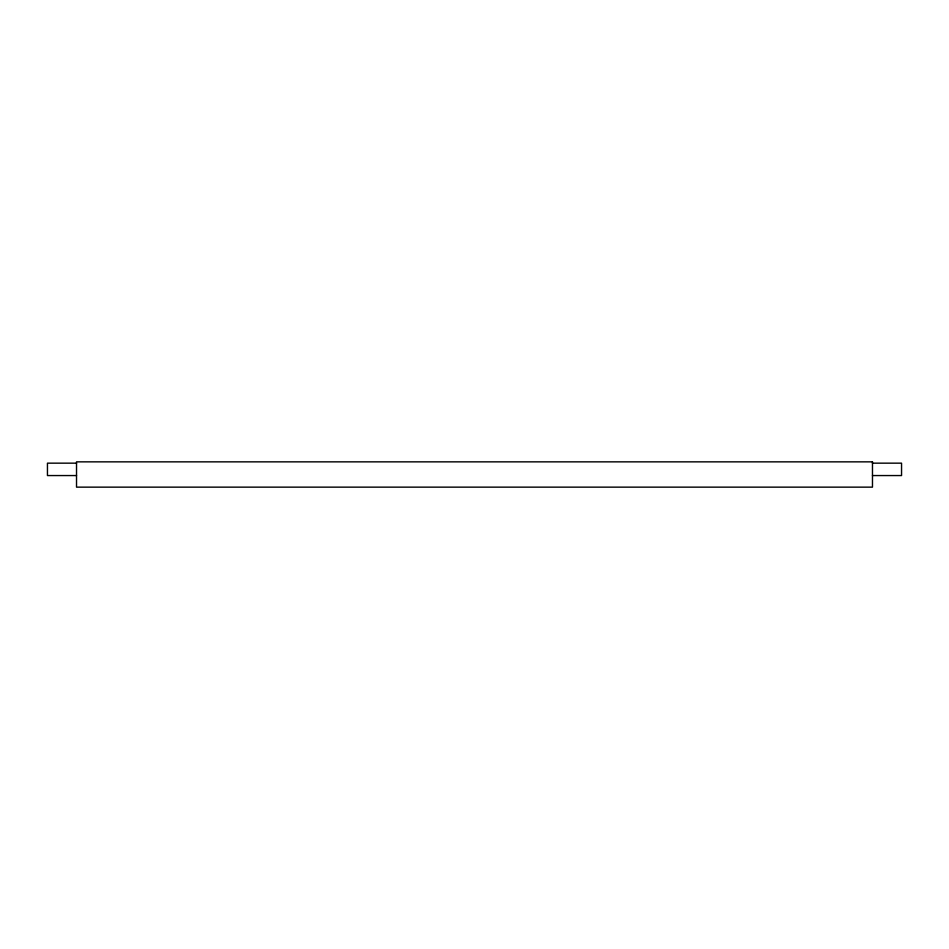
<?xml version="1.0" encoding="UTF-8"?>
<svg xmlns="http://www.w3.org/2000/svg" width="949" height="949" viewBox="0 0 949 949"><rect width="100%" height="100%" fill="white"/><g stroke="black" fill="none" stroke-linecap="round" stroke-linejoin="round"><path stroke-width="1.42" d="M76.525 463.159L47.45 463.159L47.45 475.556L76.525 475.556M872.475 463.159L901.55 463.159L901.55 475.556L872.475 475.556M872.475 461.855L76.525 461.855L76.525 487.145L872.475 487.145L872.475 461.855"/></g></svg>
